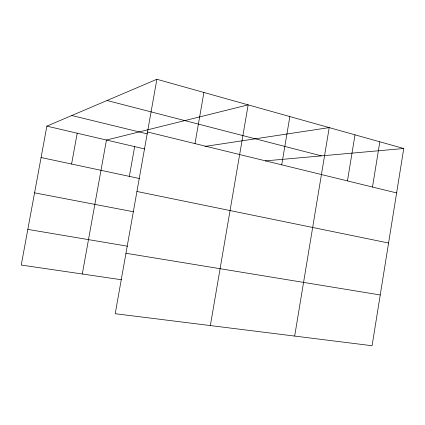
<?xml version="1.0" encoding="UTF-8"?>
<svg xmlns="http://www.w3.org/2000/svg" width="425" height="425" viewBox="0 0 425 425"><rect width="100%" height="100%" fill="white"/><g stroke="black" fill="none" stroke-linecap="round" stroke-linejoin="round"><path stroke-width="0.64" d="M403.75 148.506L372.087 345.727L115.212 313.714L156.873 79.273L403.75 148.506L265.264 160.889M372.491 187.037L379.828 141.801M347.448 180.912L355.002 134.837M294.668 336.079L329.216 127.606L204.94 146.439M281.727 164.831L289.855 116.567M210.348 325.571L248.163 104.874L106.452 140.038L82.291 274.003M194.99 143.607L203.915 92.464M129.343 176.37L134.651 146.614M71.586 164.039L77.207 133.216M156.873 79.273L46.872 126.135L21.25 265.051L121.539 279.762M125.954 253.263L380.237 294.966M27.827 229.399L127.505 246.213M34.568 192.838L133.62 211.799M136.935 191.478L388.578 243.02M41.082 157.526L139.528 178.542M46.872 126.135L144.782 148.978M71.782 115.526L147.374 133.923M147.507 131.989L396.615 192.939M107.026 100.507L321.39 155.869"/></g></svg>
